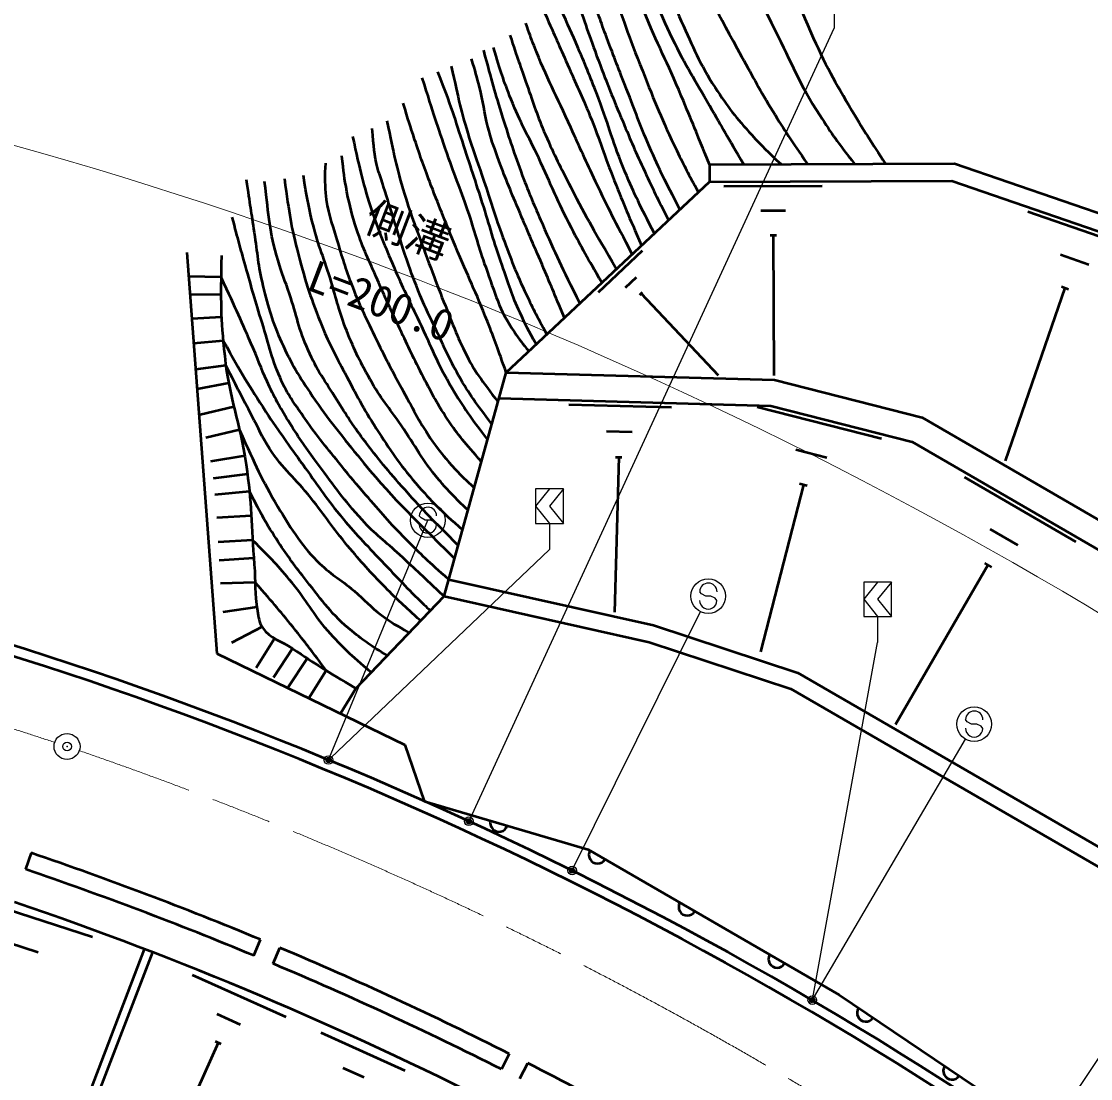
# Model space of a CAD drawing. Units: millimetres, scale not verified. Extents: x 40000 to 680000, y 20000 to 380000.
# Drawn here: x 255162 to 316952, y 260093 to 321224 of the extents above; entities that cross this region are included whole.
import ezdxf
from ezdxf.enums import TextEntityAlignment as Align

# ---------------------------------------------------------------- set-up
doc = ezdxf.new("R2010")
doc.units = ezdxf.units.MM
doc.header["$LTSCALE"] = 1000
doc.header["$PDMODE"] = 32
doc.header["$PDSIZE"] = 500
doc.linetypes.add('CHAIN', pattern=[18.5, 12, -1.5, 3.5, -1.5])
for name, color, linetype, lineweight in [('S-BMK', 2, 'CHAIN', 13), ('S-BMK-SRVR', 3, 'Continuous', 25), ('S-STR-HTXT', 7, 'Continuous', 13), ('S-STR-STRC', 7, 'Continuous', 25), ('S-TTL-LINE', 7, 'Continuous', 50)]:
    doc.layers.add(name, color=color, linetype=linetype, lineweight=lineweight)
doc.styles.add('@ＭＳ ゴシック', font='')
doc.styles.add('ＭＳ ゴシック', font='')
doc.styles.get('@ＭＳ ゴシック').set_extended_font_data('@MS Gothic')
doc.styles.get('ＭＳ ゴシック').set_extended_font_data('MS Gothic')

msp = doc.modelspace()

# ---------------------------------------------------------------- linework, layer by layer
at = {"layer": 'S-BMK'}
for centre, radius, start, end in [((186419, 66264), 224676, 71.6669, 94.68199), ((186014, 68568), 222623, 45.45894, 70.99546)]:
    msp.add_arc(centre, radius, start, end, dxfattribs=at)
at = {"layer": 'S-BMK-SRVR'}
msp.add_circle((257800, 279299), 750, dxfattribs=at)
msp.add_point((257800, 279299), dxfattribs=at)
at = {"layer": 'S-STR-HTXT'}
msp.add_arc((186014, 68568), 254927, 45.26591, 93.08953, dxfattribs=at)
at = {"layer": 'S-STR-STRC'}
for p, q in [((302133, 322830), (302133, 320830)), ((281088, 275109), (302133, 320830)), ((284882, 294192), (284882, 292192)), ((272974, 278654), (278653, 292375)), ((278258, 292516), (278159, 292634)), ((278503, 292377), (278258, 292516)), ((278804, 292374), (278503, 292377)), ((279049, 292262), (278804, 292374)), ((279155, 292126), (279049, 292262)), ((285682, 292192), (285682, 290692)), ((273025, 278619), (285682, 290692)), ((303845, 288807), (303845, 286807)), ((294462, 288130), (294363, 288248)), ((294707, 287991), (294462, 288130)), ((295008, 287988), (294707, 287991)), ((295253, 287877), (295008, 287988)), ((295359, 287740), (295253, 287877)), ((287053, 272257), (294413, 287094)), ((304645, 286807), (304645, 285307)), ((300897, 264772), (304645, 285307)), ((309827, 280731), (309728, 280849)), ((310072, 280591), (309827, 280731)), ((310373, 280589), (310072, 280591)), ((310618, 280477), (310373, 280589)), ((310724, 280341), (310618, 280477)), ((300946, 264754), (309717, 279727)), ((314158, 256391), (323714, 270733))]:
    msp.add_line(p, q, dxfattribs=at)
for points in [[(284882, 292192), (286482, 292192), (286482, 294192), (284882, 294192)], [(285682, 294192), (284882, 293192), (285682, 292192)], [(286482, 294192), (285682, 293192), (286482, 292192)], [(303845, 286807), (305445, 286807), (305445, 288807), (303845, 288807)], [(304645, 288807), (303845, 287807), (304645, 286807)], [(305445, 288807), (304645, 287807), (305445, 286807)]]:
    msp.add_lwpolyline(points, dxfattribs=at)
for centre, radius in [((278653, 292375), 1000), ((294857, 287990), 1000), ((310223, 280590), 1000), ((272917, 278516), 150), ((272917, 278516), 120), ((272917, 278516), 90), ((272917, 278516), 60), ((272917, 278516), 30), ((281025, 274973), 150), ((281025, 274973), 120), ((281025, 274973), 90), ((281025, 274973), 60), ((281025, 274973), 30), ((286987, 272123), 150), ((286987, 272123), 120), ((286987, 272123), 90), ((286987, 272123), 60), ((286987, 272123), 30), ((300870, 264625), 150), ((300870, 264625), 120), ((300870, 264625), 90), ((300870, 264625), 60), ((300870, 264625), 30)]:
    msp.add_circle(centre, radius, dxfattribs=at)
for centre, start, end in [((278659, 292630), 359.55488, 179.55488), ((278655, 292130), 179.55488, 359.55488), ((294863, 288244), 359.55488, 179.55488), ((294859, 287744), 179.55488, 359.55488), ((310228, 280845), 359.55488, 179.55488), ((310224, 280345), 179.55488, 359.55488)]:
    msp.add_arc(centre, 500, start, end, dxfattribs=at)
for p in [(272917, 278516), (281025, 274973), (286987, 272123), (300870, 264625)]:
    msp.add_point(p, dxfattribs=at)
at = {"layer": 'S-TTL-LINE'}
for p, q in [((294922, 312940), (309091, 313009)), ((294922, 312940), (294927, 311940)), ((309091, 313009), (321268, 308810)), ((283187, 300919), (294927, 311940)), ((294927, 311940), (308926, 312008)), ((295757, 311694), (301442, 311722)), ((308926, 312008), (320837, 307901)), ((297896, 310283), (299317, 310290)), ((313322, 310228), (319881, 307966)), ((298436, 308865), (298791, 308866)), ((298613, 308866), (298653, 300747)), ((264724, 307857), (266455, 284682)), ((288508, 305571), (291061, 307968)), ((315216, 307740), (316856, 307175)), ((266700, 306441), (264828, 306465)), ((290065, 305832), (290703, 306431)), ((315266, 305889), (315676, 305747)), ((266694, 305426), (264906, 305419)), ((290903, 305418), (291063, 305568)), ((290983, 305493), (295424, 300763)), ((315471, 305818), (312020, 295810)), ((266725, 304114), (265009, 304031)), ((266823, 302757), (265116, 302600)), ((266979, 301327), (265229, 301089)), ((279593, 287981), (283187, 300919)), ((283187, 300919), (298678, 300497)), ((267144, 300311), (265313, 299965)), ((298678, 300497), (307212, 298315)), ((282773, 299430), (298470, 299002)), ((286803, 299070), (292729, 298908)), ((267444, 298940), (265498, 298476)), ((297678, 298946), (304861, 297110)), ((298470, 299002), (306639, 296914)), ((307212, 298315), (330173, 284998)), ((267766, 297598), (265817, 297151)), ((288985, 297528), (290466, 297487)), ((306639, 296914), (329261, 283793)), ((268067, 296108), (266096, 295772)), ((289685, 296026), (289441, 287060)), ((289500, 296031), (289870, 296021)), ((299913, 296462), (301709, 296003)), ((268225, 295052), (266242, 294792)), ((309664, 294870), (316096, 291139)), ((300352, 294436), (297880, 284764)), ((300127, 294494), (300576, 294379)), ((268341, 294033), (266350, 293839)), ((268448, 292640), (266452, 292517)), ((311144, 291863), (312752, 290930)), ((268527, 291232), (266531, 291116)), ((268594, 290188), (266599, 290046)), ((310814, 289905), (311216, 289672)), ((311015, 289789), (305671, 280575)), ((268669, 288789), (266670, 288725)), ((279861, 288946), (291700, 286304)), ((274494, 282642), (279593, 287981)), ((279593, 287981), (291434, 285339)), ((268777, 287356), (266798, 287068)), ((269068, 286222), (267300, 285287)), ((291700, 286304), (300036, 283550)), ((269793, 285543), (268735, 283846)), ((270836, 284959), (269738, 283287)), ((291434, 285339), (299624, 282633)), ((266455, 284682), (277318, 279394)), ((271685, 284388), (270585, 282718)), ((272768, 283698), (271773, 282093)), ((300036, 283550), (320690, 271585)), ((273605, 281201), (274494, 282642)), ((299624, 282633), (320135, 270751)), ((277318, 279394), (278446, 276141)), ((278446, 276141), (287925, 273337)), ((255720, 273141), (255397, 272195)), ((287925, 273337), (302413, 264934)), ((252390, 270521), (259264, 268293)), ((254411, 267967), (256129, 267410)), ((262264, 267584), (257357, 254774)), ((268605, 267205), (268989, 268128)), ((269706, 266743), (270095, 267664)), ((262731, 267404), (257824, 254596)), ((270469, 263646), (265054, 266084)), ((302413, 264934), (314460, 256819)), ((267829, 263207), (266475, 263816)), ((277350, 260548), (272488, 262737)), ((266543, 262158), (262895, 254055)), ((266712, 262081), (266373, 262234)), ((283359, 261526), (282909, 260634)), ((283973, 260093), (284429, 260983)), ((274980, 260154), (273764, 260701))]:
    msp.add_line(p, q, dxfattribs=at)
for centre, radius, start, end in [((186419, 66264), 229276, 71.47275, 93.15186), ((186419, 66264), 228676, 71.47312, 93.15186), ((186014, 68568), 227223, 48.01474, 71.19139), ((186014, 68568), 226623, 47.92694, 71.19102), ((282761, 274865), 500, 163.52397, 343.52397), ((186014, 68568), 216123, 67.42309, 71.18417), ((288457, 273029), 500, 149.88463, 329.88463), ((186014, 68568), 215123, 67.42309, 71.18417), ((186014, 68568), 213123, 54.86196, 71.18209), ((293647, 270018), 500, 149.88463, 329.88463), ((186014, 68568), 216123, 63.22971, 67.10496), ((298837, 267008), 500, 149.88463, 329.88463), ((186014, 68568), 215123, 63.22971, 67.10496), ((303961, 263891), 500, 146.03762, 326.03762), ((186014, 68568), 216123, 59.23909, 62.91158), ((308937, 260539), 500, 146.03762, 326.03762)]:
    msp.add_arc(centre, radius, start, end, dxfattribs=at)
for points, knots in [([(295940, 326642), (297225, 323787), (297563, 323017), (298702, 320741), (299677, 318792), (300113, 317631), (301297, 315802), (302032, 314666), (302311, 314258), (303307, 312981)], [0, 0, 0, 0, 1, 1, 1, 2, 2, 2, 3, 3, 3, 3]), ([(293267, 326002), (294921, 322702), (295336, 321812), (296786, 319192), (297474, 317950), (297838, 317242), (298579, 316031), (299327, 314809), (299603, 314409), (300599, 312968)], [0, 0, 0, 0, 1, 1, 1, 2, 2, 2, 3, 3, 3, 3]), ([(298930, 326033), (299717, 323319), (299941, 322447), (300920, 320280), (301745, 318454), (302316, 317478), (303348, 315760), (304008, 314661), (304238, 314290), (305106, 312990)], [0, 0, 0, 0, 1, 1, 1, 2, 2, 2, 3, 3, 3, 3]), ([(291801, 325123), (292449, 323269), (292641, 322729), (293300, 321245), (293984, 319705), (294341, 318815), (295255, 317400), (295988, 316264), (296463, 315663), (297373, 314663), (298004, 313968), (298242, 313727), (299068, 312960)], [0, 0, 0, 0, 1, 1, 1, 2, 2, 2, 3, 3, 3, 4, 4, 4, 4]), ([(290889, 324960), (291685, 322710), (291913, 322024), (292778, 320235), (293533, 318676), (294071, 317862), (294929, 316357), (295692, 315019), (295943, 314593), (296917, 312950)], [0, 0, 0, 0, 1, 1, 1, 2, 2, 2, 3, 3, 3, 3]), ([(289096, 323787), (289983, 321181), (290219, 320464), (291051, 318377), (291780, 316550), (292174, 315517), (293039, 313750), (293506, 312797), (293664, 312474), (294283, 311335)], [0, 0, 0, 0, 1, 1, 1, 2, 2, 2, 3, 3, 3, 3]), ([(294922, 312940), (294155, 314866), (293951, 315367), (293300, 316911), (292479, 318859), (291914, 319906), (291117, 321864), (290725, 322827), (290595, 323142), (290139, 324341)], [0, 0, 0, 0, 1, 1, 1, 2, 2, 2, 3, 3, 3, 3]), ([(287141, 322907), (287772, 321002), (287938, 320491), (288510, 318964), (289029, 317578), (289339, 316809), (289911, 315445), (290389, 314304), (290661, 313667), (291182, 312545), (291698, 311431), (291881, 311071), (292564, 309722)], [0, 0, 0, 0, 1, 1, 1, 2, 2, 2, 3, 3, 3, 4, 4, 4, 4]), ([(293221, 310339), (292333, 312068), (292077, 312549), (291442, 314011), (290892, 315279), (290642, 316014), (290139, 317302), (289687, 318458), (289429, 319103), (288999, 320267), (288619, 321294), (288501, 321626), (288054, 322907)], [0, 0, 0, 0, 1, 1, 1, 2, 2, 2, 3, 3, 3, 4, 4, 4, 4]), ([(291745, 308953), (290887, 310627), (290646, 311114), (290041, 312545), (289356, 314165), (289140, 315138), (288510, 316781), (288072, 317922), (287817, 318557), (287337, 319681), (286942, 320603), (286809, 320901), (286294, 322027)], [0, 0, 0, 0, 1, 1, 1, 2, 2, 2, 3, 3, 3, 4, 4, 4, 4]), ([(285414, 321701), (286050, 320256), (286208, 319894), (286718, 318736), (287227, 317578), (287544, 316943), (288021, 315771), (288610, 314323), (288846, 313476), (289422, 312023), (290010, 310540), (290219, 310060), (291004, 308257)], [0, 0, 0, 0, 1, 1, 1, 2, 2, 2, 3, 3, 3, 4, 4, 4, 4]), ([(290465, 307751), (289420, 309766), (289137, 310296), (288347, 311958), (287770, 313172), (287466, 313861), (286913, 315086), (286081, 316930), (285525, 317925), (284795, 319811), (284599, 320318), (284527, 320487), (284306, 321115)], [0, 0, 0, 0, 1, 1, 1, 2, 2, 2, 3, 3, 3, 4, 4, 4, 4]), ([(283394, 320430), (283855, 319040), (283975, 318678), (284371, 317563), (284776, 316424), (284966, 315771), (285447, 314663), (285970, 313456), (286317, 312805), (286913, 311632), (287872, 309744), (288250, 309140), (289558, 306900)], [0, 0, 0, 0, 1, 1, 1, 2, 2, 2, 3, 3, 3, 4, 4, 4, 4]), ([(281862, 319550), (282365, 317681), (282496, 317175), (282970, 315673), (283387, 314352), (283628, 313614), (284111, 312317), (284518, 311220), (284789, 310622), (285251, 309547), (286042, 307707), (286352, 307117), (287436, 304908)], [0, 0, 0, 0, 1, 1, 1, 2, 2, 2, 3, 3, 3, 4, 4, 4, 4]), ([(288719, 306112), (287839, 307605), (287601, 308026), (286946, 309286), (286142, 310832), (285796, 311749), (285056, 313327), (284434, 314651), (283994, 315354), (283459, 316716), (283007, 317866), (282872, 318287), (282449, 319713)], [0, 0, 0, 0, 1, 1, 1, 2, 2, 2, 3, 3, 3, 4, 4, 4, 4]), ([(286548, 304074), (285921, 305580), (285762, 305961), (285251, 307168), (284722, 308418), (284403, 309108), (283883, 310361), (283394, 311538), (283105, 312192), (282677, 313392), (282439, 314059), (282296, 314432), (282123, 315119), (281898, 316015), (281862, 316537), (281634, 317432), (281471, 318073), (281412, 318288), (281178, 319062)], [0, 0, 0, 0, 1, 1, 1, 2, 2, 2, 3, 3, 3, 4, 4, 4, 5, 5, 5, 6, 6, 6, 6]), ([(284922, 302547), (284447, 303385), (284318, 303640), (283980, 304366), (283493, 305414), (283319, 306044), (282938, 307136), (282449, 308534), (282248, 309341), (281797, 310752), (281321, 312244), (281048, 313078), (280559, 314565), (280307, 315330), (280179, 315762), (279907, 316520), (279654, 317225), (279564, 317455), (279223, 318312)], [0, 0, 0, 0, 1, 1, 1, 2, 2, 2, 3, 3, 3, 4, 4, 4, 5, 5, 5, 6, 6, 6, 6]), ([(280005, 318638), (280446, 316645), (280548, 316070), (281048, 314467), (281352, 313491), (281568, 312959), (281895, 311991), (282294, 310808), (282475, 310132), (282905, 308960), (283387, 307647), (283650, 306905), (284241, 305637), (284708, 304635), (284885, 304294), (285530, 303119)], [0, 0, 0, 0, 1, 1, 1, 2, 2, 2, 3, 3, 3, 4, 4, 4, 5, 5, 5, 5]), ([(278311, 317954), (278983, 315838), (279155, 315283), (279744, 313587), (280224, 312207), (280545, 311452), (281015, 310068), (281419, 308879), (281564, 308186), (281993, 307005), (282539, 305500), (282743, 304574), (283655, 303258), (283964, 302811), (284080, 302624), (284501, 302153)], [0, 0, 0, 0, 1, 1, 1, 2, 2, 2, 3, 3, 3, 4, 4, 4, 5, 5, 5, 5]), ([(283187, 300919), (282681, 302348), (282538, 302729), (282090, 303877), (281428, 305578), (280961, 306491), (280266, 308178), (279691, 309573), (279370, 310354), (278832, 311763), (278441, 312786), (278231, 313362), (277887, 314402), (277619, 315212), (277536, 315480), (277235, 316487)], [0, 0, 0, 0, 1, 1, 1, 2, 2, 2, 3, 3, 3, 4, 4, 4, 5, 5, 5, 5]), ([(276290, 315477), (276700, 313463), (276807, 312869), (277300, 311241), (277711, 309885), (278021, 309151), (278506, 307820), (279099, 306192), (279452, 305287), (280103, 303681), (280353, 303063), (280492, 302715), (280787, 302117), (281391, 300895), (281749, 300502), (282711, 299206)], [0, 0, 0, 0, 1, 1, 1, 2, 2, 2, 3, 3, 3, 4, 4, 4, 5, 5, 5, 5]), ([(274303, 314565), (274759, 312495), (274879, 311869), (275443, 310199), (275902, 308841), (276224, 308102), (276790, 306785), (277285, 305633), (277607, 305008), (278148, 303877), (278869, 302367), (279179, 301468), (280038, 300032), (280770, 298808), (281077, 298379), (282104, 297021)], [0, 0, 0, 0, 1, 1, 1, 2, 2, 2, 3, 3, 3, 4, 4, 4, 5, 5, 5, 5]), ([(282358, 297932), (281399, 299205), (281092, 299592), (280429, 300749), (279857, 301746), (279620, 302350), (279125, 303388), (278757, 304159), (278539, 304586), (278213, 305376), (277881, 306180), (277717, 306640), (277431, 307461), (277132, 308320), (276990, 308810), (276714, 309677), (276467, 310452), (276340, 310890), (276095, 311665), (275970, 312060), (275879, 312275), (275769, 312675), (275524, 313567), (275533, 313930), (275443, 315021)], [0, 0, 0, 0, 1, 1, 1, 2, 2, 2, 3, 3, 3, 4, 4, 4, 5, 5, 5, 6, 6, 6, 7, 7, 7, 8, 8, 8, 8]), ([(281753, 295757), (280779, 296865), (280467, 297210), (279777, 298240), (279133, 299201), (278847, 299789), (278311, 300814), (277741, 301903), (277464, 302536), (276942, 303649), (276461, 304675), (276185, 305247), (275736, 306288), (275246, 307426), (274921, 308045), (274531, 309221), (274258, 310044), (274143, 310520), (273977, 311372), (273819, 312179), (273786, 312471), (273683, 313457)], [0, 0, 0, 0, 1, 1, 1, 2, 2, 2, 3, 3, 3, 4, 4, 4, 5, 5, 5, 6, 6, 6, 7, 7, 7, 7]), ([(272739, 313033), (272680, 312251), (272686, 311979), (272739, 311306), (272823, 310223), (273084, 309644), (273390, 308602), (273700, 307548), (273873, 306954), (274270, 305930), (274791, 304586), (275172, 303870), (275802, 302574), (276329, 301488), (276655, 300895), (277235, 299836), (277866, 298686), (278177, 298011), (278930, 296936), (279392, 296277), (279684, 295929), (280233, 295340), (280646, 294897), (280798, 294747), (281335, 294252)], [0, 0, 0, 0, 1, 1, 1, 2, 2, 2, 3, 3, 3, 4, 4, 4, 5, 5, 5, 6, 6, 6, 7, 7, 7, 8, 8, 8, 8]), ([(268160, 312088), (268374, 310594), (268429, 310211), (268616, 309009), (268804, 307805), (268829, 307113), (269122, 305930), (269443, 304629), (269640, 303891), (270197, 302671), (270782, 301390), (271197, 300707), (271989, 299543), (272934, 298154), (273539, 297427), (274596, 296122), (276607, 293638), (277462, 292886), (280198, 290159)], [0, 0, 0, 0, 1, 1, 1, 2, 2, 2, 3, 3, 3, 4, 4, 4, 5, 5, 5, 6, 6, 6, 6]), ([(270360, 312121), (270651, 310050), (270737, 309414), (271174, 307722), (271600, 306074), (271907, 305163), (272543, 303584), (272977, 302506), (273309, 301941), (273846, 300912), (274517, 299629), (274886, 298902), (275671, 297686), (276497, 296407), (276964, 295683), (277952, 294525), (278923, 293387), (279340, 293008), (280659, 291816)], [0, 0, 0, 0, 1, 1, 1, 2, 2, 2, 3, 3, 3, 4, 4, 4, 5, 5, 5, 6, 6, 6, 6]), ([(280976, 292957), (280151, 293735), (279910, 293998), (279288, 294721), (278310, 295858), (277952, 296643), (277105, 297881), (276401, 298910), (275923, 299434), (275313, 300521), (274672, 301663), (274348, 302329), (273879, 303551), (273463, 304634), (273344, 305279), (272999, 306386), (272594, 307685), (272269, 308386), (271956, 309710), (271718, 310718), (271651, 311084), (271468, 312317)], [0, 0, 0, 0, 1, 1, 1, 2, 2, 2, 3, 3, 3, 4, 4, 4, 5, 5, 5, 6, 6, 6, 7, 7, 7, 7]), ([(280412, 290927), (278909, 292417), (278480, 292830), (277333, 294134), (276353, 295247), (275807, 295877), (274922, 297067), (274281, 297928), (273956, 298436), (273390, 299348), (272708, 300448), (272248, 301030), (271728, 302215), (271190, 303443), (271077, 304202), (270653, 305474), (270402, 306226), (270227, 306636), (270001, 307396), (269488, 309130), (269476, 309823), (269219, 311958)], [0, 0, 0, 0, 1, 1, 1, 2, 2, 2, 3, 3, 3, 4, 4, 4, 5, 5, 5, 6, 6, 6, 7, 7, 7, 7]), ([(279861, 288946), (278654, 290027), (278314, 290333), (277382, 291283), (276432, 292251), (275938, 292831), (275052, 293857), (274500, 294497), (274194, 294858), (273667, 295519), (272825, 296576), (272309, 297138), (271549, 298256), (270996, 299069), (270620, 299495), (270213, 300390), (269630, 301673), (269493, 302467), (269073, 303812), (268675, 305084), (268472, 305803), (268111, 307087), (267803, 308185), (267708, 308538), (267346, 309905)], [0, 0, 0, 0, 1, 1, 1, 2, 2, 2, 3, 3, 3, 4, 4, 4, 5, 5, 5, 6, 6, 6, 7, 7, 7, 8, 8, 8, 8]), ([(266721, 307684), (266670, 304992), (266669, 304138), (266911, 301885), (267177, 299401), (267781, 298081), (268147, 295610), (268480, 293362), (268445, 292076), (268622, 289811), (268703, 288771), (268627, 288174), (268812, 287148), (268882, 286761), (268871, 286503), (269096, 286180), (269571, 285499), (270150, 285427), (270836, 284959), (272233, 284005), (272720, 283728), (274494, 282642)], [0, 0, 0, 0, 1, 1, 1, 2, 2, 2, 3, 3, 3, 4, 4, 4, 5, 5, 5, 6, 6, 6, 7, 7, 7, 7]), ([(279593, 287981), (278351, 289146), (278038, 289440), (277038, 290371), (276184, 291165), (275629, 291533), (274848, 292399), (273789, 293575), (273275, 294305), (272336, 295580), (271699, 296444), (271344, 296932), (270769, 297838), (270227, 298693), (269939, 299185), (269501, 300097), (269091, 300952), (268931, 301462), (268556, 302333), (267859, 303950), (267613, 304461), (266700, 306441)], [0, 0, 0, 0, 1, 1, 1, 2, 2, 2, 3, 3, 3, 4, 4, 4, 5, 5, 5, 6, 6, 6, 7, 7, 7, 7]), ([(266823, 302757), (267958, 300769), (268263, 300210), (269294, 298645), (270097, 297425), (270583, 296765), (271437, 295580), (272261, 294436), (272687, 293766), (273581, 292676), (274465, 291596), (275017, 291038), (275978, 290025), (276919, 289032), (277431, 288458), (278421, 287513), (278569, 287371), (278616, 287323), (278802, 287152)], [0, 0, 0, 0, 1, 1, 1, 2, 2, 2, 3, 3, 3, 4, 4, 4, 5, 5, 5, 6, 6, 6, 6]), ([(278240, 286564), (277240, 287462), (276961, 287719), (276185, 288504), (275298, 289402), (274829, 289933), (274018, 290901), (273144, 291945), (272747, 292602), (271898, 293667), (270990, 294806), (270300, 295306), (269501, 296525), (269042, 297225), (268879, 297674), (268487, 298415), (267887, 299546), (267704, 299910), (266979, 301327)], [0, 0, 0, 0, 1, 1, 1, 2, 2, 2, 3, 3, 3, 4, 4, 4, 5, 5, 5, 6, 6, 6, 6]), ([(267766, 297598), (268750, 295467), (268990, 294823), (269985, 293160), (270367, 292521), (270569, 292154), (270999, 291546), (271443, 290920), (271703, 290570), (272244, 290025), (273002, 289262), (273567, 288992), (274387, 288296), (275020, 287761), (275313, 287386), (275978, 286891), (276572, 286448), (276808, 286306), (277573, 285866)], [0, 0, 0, 0, 1, 1, 1, 2, 2, 2, 3, 3, 3, 4, 4, 4, 5, 5, 5, 6, 6, 6, 6]), ([(276316, 284550), (275342, 285126), (275026, 285355), (274272, 285969), (273086, 286935), (272596, 287675), (271645, 288873), (270967, 289726), (270607, 290221), (270008, 291131), (269289, 292223), (269081, 292638), (268341, 294033)], [0, 0, 0, 0, 1, 1, 1, 2, 2, 2, 3, 3, 3, 4, 4, 4, 4]), ([(275382, 283572), (274158, 284629), (273766, 284967), (272866, 285992), (271979, 287002), (271674, 287723), (270815, 288757), (269974, 289770), (269645, 290103), (268527, 291232)], [0, 0, 0, 0, 1, 1, 1, 2, 2, 2, 3, 3, 3, 3]), ([(272768, 283698), (271947, 284812), (271722, 285109), (271022, 285992), (270135, 287111), (269820, 287464), (268669, 288789)], [0, 0, 0, 0, 1, 1, 1, 2, 2, 2, 2])]:
    msp.add_open_spline(points, degree=3, knots=knots, dxfattribs=at)

# ---------------------------------------------------------------- texts
at = {"layer": 'S-STR-HTXT', "style": 'ＭＳ ゴシック'}
msp.add_text('側溝', height=1833, rotation=339.178, dxfattribs=at).set_placement((276988, 307779), align=Align.BOTTOM_CENTER)
at = {"layer": 'S-STR-HTXT', "style": '@ＭＳ ゴシック'}
msp.add_text('L=200.0', height=1833, rotation=339.178, dxfattribs=at).set_placement((276278, 305910), align=Align.TOP_CENTER)

doc.saveas('drawing.dxf')
